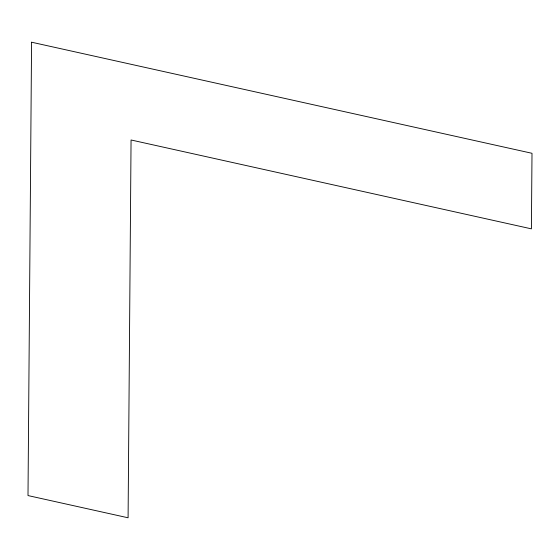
<?xml version="1.0" encoding="UTF-8"?>
<svg xmlns="http://www.w3.org/2000/svg" width="560" height="560" viewBox="0 0 560 560"><rect width="100%" height="100%" fill="white"/><g stroke="black" fill="none" stroke-linecap="round" stroke-linejoin="round"><path stroke-width="0.84" d="M31.577 42.21L28 495.572L128.086 517.79L131.061 139.986L531.405 228.851L532 153.293L31.577 42.21"/></g></svg>
